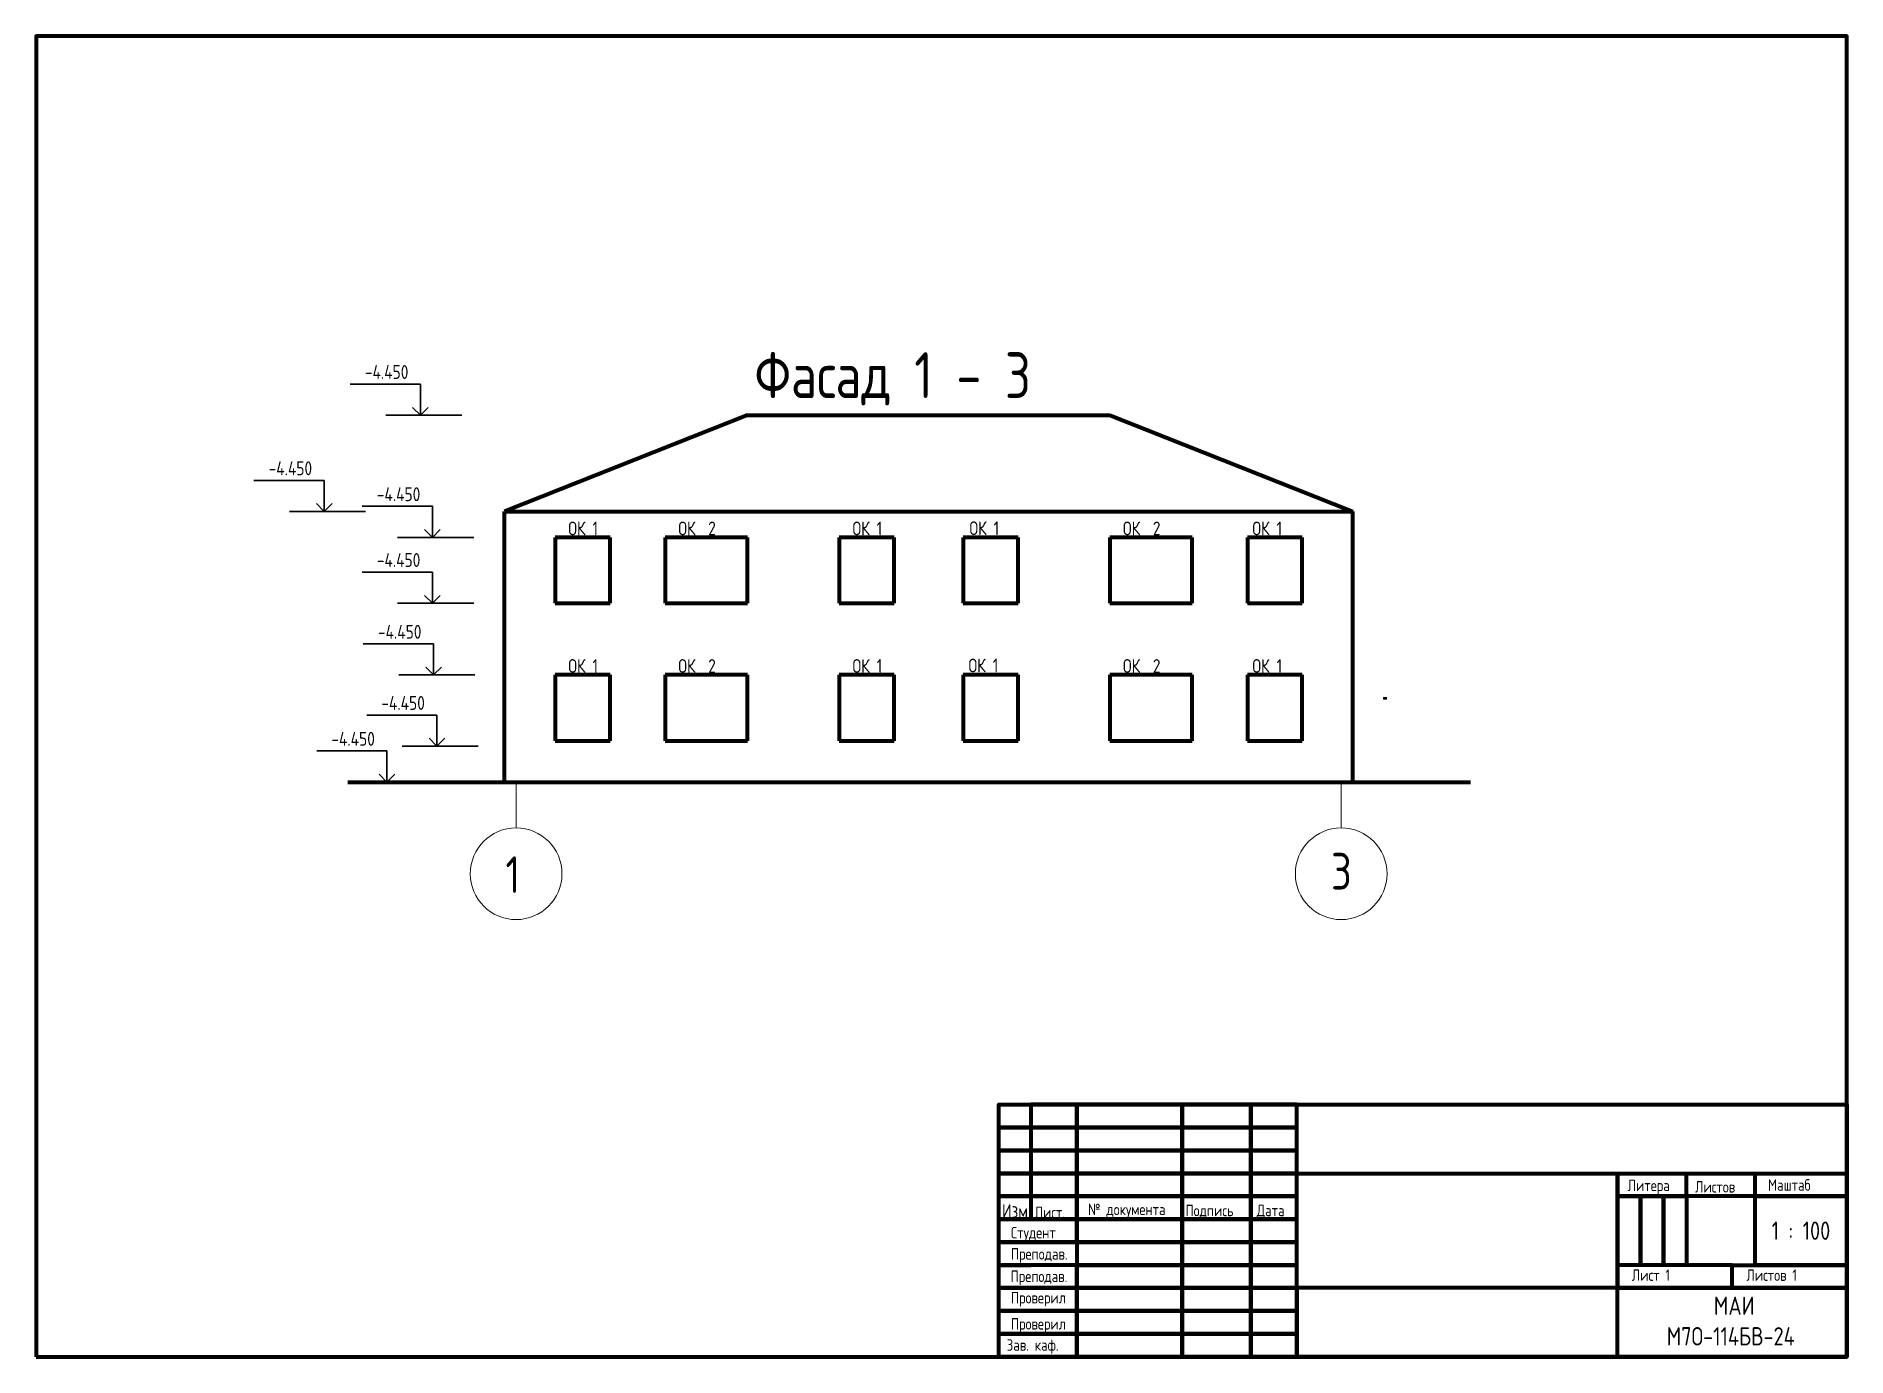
# Paper-space layout 'Фасад' of a CAD drawing. Header units: millimetres. Extents: x 12 to 408, y -15 to 273.
# The model-space entities are those that its viewports show. They can reach past a viewport. Long polylines and large blocks are cut down to what shows.
import ezdxf

# ---------------------------------------------------------------- set-up
doc = ezdxf.new("R2010")
doc.units = ezdxf.units.MM
doc.layers.add('AM_VIEWS', color=1, linetype='Continuous', lineweight=25, plot=False)
for name, color, linetype, lineweight in [('Основная', 5, 'Continuous', 80), ('Основная(схема)', 5, 'Continuous', 70), ('Основной', 5, 'Continuous', 80), ('Размеры', 3, 'Continuous', 30), ('Текст', 102, 'Continuous', 20), ('Тонкая', 250, 'Continuous', 25), ('Тонкая(схема)', 3, 'Continuous', 20)]:
    doc.layers.add(name, color=color, linetype=linetype, lineweight=lineweight)
doc.styles.get("Standard").update_dxf_attribs({"font": 'arial.ttf'})
doc.styles.add('ГОСТ', font='GOST_A.TTF')
doc.styles.add('Схема', font='GOST_A.TTF')

msp = doc.modelspace()

# ---------------------------------------------------------------- linework, layer by layer
at = {"layer": 'Основная(схема)', "linetype": 'ByBlock'}
for p, q in [((-4205.8, 8016.5), (-9510.8, 5916.5)), ((-4205.8, 8016.5), (3694.2, 8016.5)), ((3694.2, 8016.5), (8999.2, 5916.5)), ((-9510.8, 5916.5), (8999.6, 5916.5)), ((-9510.8, 5716.5), (-9510.8, 5916.5)), ((-9510.8, 16.5), (-9510.8, 5716.5)), ((8999.2, 5716.5), (8999.2, 5916.5)), ((8999.2, 16.5), (8999.2, 5716.5)), ((-7205.8, 5351.5), (-8405.8, 5351.5)), ((-8405.8, 5351.5), (-8405.8, 3916.5)), ((-7205.8, 3916.5), (-7205.8, 5351.5)), ((-4205.8, 5351.5), (-6005.8, 5351.5)), ((-6005.8, 5351.5), (-6005.8, 3916.5)), ((-4205.8, 3916.5), (-4205.8, 5351.5)), ((-1005.8, 5351.5), (-2205.8, 5351.5)), ((-2205.8, 5351.5), (-2205.8, 3916.5)), ((-1005.8, 3916.5), (-1005.8, 5351.5)), ((1694.2, 5351.5), (494.2, 5351.5)), ((494.2, 5351.5), (494.2, 3916.5)), ((1694.2, 3916.5), (1694.2, 5351.5)), ((5494.2, 5351.5), (3694.2, 5351.5)), ((3694.2, 5351.5), (3694.2, 3916.5)), ((5494.2, 3916.5), (5494.2, 5351.5)), ((7894.2, 5351.5), (6696.7, 5351.5)), ((6696.7, 5351.5), (6696.7, 3916.5)), ((7894.2, 3916.5), (7894.2, 5351.5)), ((-8405.8, 3916.5), (-7205.8, 3916.5)), ((-6005.8, 3916.5), (-4205.8, 3916.5)), ((-2205.8, 3916.5), (-1005.8, 3916.5)), ((494.2, 3916.5), (1694.2, 3916.5)), ((3694.2, 3916.5), (5494.2, 3916.5)), ((6696.7, 3916.5), (7894.2, 3916.5)), ((-7205.8, 2351.5), (-8405.8, 2351.5)), ((-8405.8, 2351.5), (-8405.8, 916.5)), ((-7205.8, 916.5), (-7205.8, 2351.5)), ((-4205.8, 2351.5), (-6005.8, 2351.5)), ((-6005.8, 2351.5), (-6005.8, 916.5)), ((-4205.8, 916.5), (-4205.8, 2351.5)), ((-1005.8, 2351.5), (-2205.8, 2351.5)), ((-2205.8, 2351.5), (-2205.8, 916.5)), ((-1005.8, 916.5), (-1005.8, 2351.5)), ((1694.2, 2351.5), (494.2, 2351.5)), ((494.2, 2351.5), (494.2, 916.5)), ((1694.2, 916.5), (1694.2, 2351.5)), ((5494.2, 2351.5), (3694.2, 2351.5)), ((3694.2, 2351.5), (3694.2, 916.5)), ((5494.2, 916.5), (5494.2, 2351.5)), ((7894.2, 2351.5), (6696.7, 2351.5)), ((6696.7, 2351.5), (6696.7, 916.5)), ((7894.2, 916.5), (7894.2, 2351.5)), ((9699.2, 1866.5), (9699.2, 1816.5)), ((-8405.8, 916.5), (-7205.8, 916.5)), ((-6005.8, 916.5), (-4205.8, 916.5)), ((-2205.8, 916.5), (-1005.8, 916.5)), ((494.2, 916.5), (1694.2, 916.5)), ((3694.2, 916.5), (5494.2, 916.5)), ((6696.7, 916.5), (7894.2, 916.5)), ((-12928.3, 16.5), (11561.8, 16.5))]:
    msp.add_line(p, q, dxfattribs=at)
at = {"layer": 'Размеры'}
for p, q in [((-12875.1, 8694.8), (-11342.3, 8694.8)), ((-11342.3, 8016.5), (-11342.3, 8694.8)), ((-12101.1, 8016.5), (-10440.6, 8016.5)), ((-11342.3, 8016.5), (-11513.5, 8187.7)), ((-11342.3, 8016.5), (-11171.1, 8187.7)), ((-14975.1, 6594.8), (-13442.3, 6594.8)), ((-13442.3, 5916.5), (-13442.3, 6594.8)), ((-13442.3, 5916.5), (-13613.5, 6087.7)), ((-13442.3, 5916.5), (-13271.1, 6087.7)), ((-12614.7, 6029.8), (-11081.9, 6029.8)), ((-11081.9, 5351.5), (-11081.9, 6029.8)), ((-14201.1, 5916.5), (-12540.6, 5916.5)), ((-11840.8, 5351.5), (-10180.2, 5351.5)), ((-11081.9, 5351.5), (-11253.1, 5522.7)), ((-11081.9, 5351.5), (-10910.7, 5522.7)), ((-12614.7, 4594.8), (-11081.9, 4594.8)), ((-11081.9, 3916.5), (-11081.9, 4594.8)), ((-11081.9, 3916.5), (-11253.1, 4087.7)), ((-11081.9, 3916.5), (-10910.7, 4087.7)), ((-11840.8, 3916.5), (-10180.2, 3916.5)), ((-12590.2, 3029.8), (-11057.4, 3029.8)), ((-11057.4, 2351.5), (-11057.4, 3029.8)), ((-11057.4, 2351.5), (-11228.6, 2522.7)), ((-11057.4, 2351.5), (-10886.2, 2522.7)), ((-11816.2, 2351.5), (-10155.7, 2351.5)), ((-12516, 1477.7), (-10983.2, 1477.7)), ((-10983.2, 799.4), (-10983.2, 1477.7)), ((-11742.1, 799.4), (-10081.5, 799.4)), ((-10983.2, 799.4), (-11154.4, 970.6)), ((-10983.2, 799.4), (-10812, 970.6)), ((-13606.8, 694.8), (-12074, 694.8)), ((-12074, 16.5), (-12074, 694.8)), ((-12074, 16.5), (-12245.2, 187.7)), ((-12074, 16.5), (-11902.8, 187.7))]:
    msp.add_line(p, q, dxfattribs=at)
at = {"layer": 'Текст', "linetype": 'ByBlock'}
for p, q in [((-9510.8, 3972.3), (-9510.8, 4834.2)), ((8999.2, 16.5), (8999.2, 878.4)), ((8999.2, 16.5), (9999.2, 16.5))]:
    msp.add_line(p, q, dxfattribs=at)
at = {"layer": 'Тонкая(схема)', "linetype": 'ByBlock'}
for p, q in [((-8405.8, 3916.5), (-7205.8, 3916.5)), ((-8405.8, 916.5), (-7205.8, 916.5)), ((-9255.8, -983.5), (-9255.8, 16.5)), ((8744.2, 16.5), (8744.2, -983.5))]:
    msp.add_line(p, q, dxfattribs=at)
for centre in [(-9255.8, -1983.5), (8744.2, -1983.5)]:
    msp.add_circle(centre, 1000, dxfattribs=at)

# ---------------------------------------------------------------- texts
at = {"layer": 'Размеры', "attachment_point": 1}
for s, width, gutter_width, heights, insert, char_height in [('{\\fGOST type A|b0|i0|c204|p34;-4\\fGOST type A|b0|i0|c0|p34;.450}', 1499.77, 1513.3, [0], (-12554.7, 9109.3), 302.651), ('{\\fGOST type A|b0|i0|c204|p34;Фасад 1 - 3}', 22285.458, 12.5, [0], (-4054.1, 9390), 1000), ('{\\fGOST type A|b0|i0|c204|p34;-4\\fGOST type A|b0|i0|c0|p34;.450}', 1499.77, 1513.3, [0], (-14654.7, 7009.3), 302.651), ('{\\fGOST type A|b0|i0|c204|p34;-4\\fGOST type A|b0|i0|c0|p34;.450}', 1499.77, 1513.3, [0], (-12294.4, 6444.3), 302.651), ('{\\fGOST type A|b0|i0|c204|p34;\\C256;\\c0;ОК 1}', 641.008, 12.5, [319.9], (-8117.5, 5697.1), 300), ('{\\fGOST type A|b0|i0|c204|p34;\\C256;\\c0;ОК 1}', 641.008, 12.5, [319.9], (-1917.5, 5697.1), 300), ('{\\fGOST type A|b0|i0|c204|p34;\\C256;\\c0;ОК 1}', 641.008, 12.5, [319.9], (6806.9, 5697.1), 300), ('{\\fGOST type A|b0|i0|c204|p34;-4\\fGOST type A|b0|i0|c0|p34;.450}', 1499.77, 1513.3, [0], (-12294.4, 5009.3), 302.651), ('{\\fGOST type A|b0|i0|c204|p34;-4\\fGOST type A|b0|i0|c0|p34;.450}', 1499.77, 1513.3, [0], (-12269.8, 3444.3), 302.651), ('{\\fGOST type A|b0|i0|c204|p34;\\C256;\\c0;ОК 1}', 641.008, 12.5, [319.9], (-8117.5, 2697.1), 300), ('{\\fGOST type A|b0|i0|c204|p34;\\C256;\\c0;ОК 1}', 641.008, 12.5, [319.9], (-1917.5, 2697.1), 300), ('{\\fGOST type A|b0|i0|c204|p34;\\C256;\\c0;ОК 1}', 641.008, 12.5, [319.9], (613.7, 2707.7), 300), ('{\\fGOST type A|b0|i0|c204|p34;-4\\fGOST type A|b0|i0|c0|p34;.450}', 1499.77, 1513.3, [0], (-12195.7, 1892.2), 302.651), ('{\\fGOST type A|b0|i0|c204|p34;-4\\fGOST type A|b0|i0|c0|p34;.450}', 1499.77, 1513.3, [0], (-13286.4, 1109.3), 302.651)]:
    msp.add_mtext_dynamic_manual_height_columns(s, width=width, gutter_width=gutter_width, heights=heights, dxfattribs=dict(at, insert=insert, char_height=char_height))
at = {"layer": 'Размеры'}
note = msp.add_mtext_dynamic_manual_height_columns('{\\fGOST type A|b0|i0|c204|p34;\\C256;\\c0;ОК }', width=641.008, gutter_width=12.5, heights=[319.9, 0], dxfattribs=dict(at, insert=(-5717.5, 5697.1), char_height=300, attachment_point=1))
for column, words in zip(note.columns.linked_columns, ['{\\fGOST type A|b0|i0|c204|p34;\\C256;\\c0;2}']):
    column.text = words
note = msp.add_mtext_dynamic_manual_height_columns('{\\fGOST type A|b0|i0|c204|p34;\\C256;\\c0;ОК 1\\P}', width=641.008, gutter_width=12.5, heights=[319.9, 0], dxfattribs=dict(at, insert=(633.3, 5701.7), char_height=300, attachment_point=1))
note = msp.add_mtext_dynamic_manual_height_columns('{\\fGOST type A|b0|i0|c204|p34;\\C256;\\c0;ОК }', width=641.008, gutter_width=12.5, heights=[319.9, 0], dxfattribs=dict(at, insert=(3982.5, 5697.1), char_height=300, attachment_point=1))
for column, words in zip(note.columns.linked_columns, ['{\\fGOST type A|b0|i0|c204|p34;\\C256;\\c0;2}']):
    column.text = words
note = msp.add_mtext_dynamic_manual_height_columns('{\\fGOST type A|b0|i0|c204|p34;\\C256;\\c0;ОК }', width=641.008, gutter_width=12.5, heights=[319.9, 0], dxfattribs=dict(at, insert=(-5717.5, 2697.1), char_height=300, attachment_point=1))
for column, words in zip(note.columns.linked_columns, ['{\\fGOST type A|b0|i0|c204|p34;\\C256;\\c0;2}']):
    column.text = words
note = msp.add_mtext_dynamic_manual_height_columns('{\\fGOST type A|b0|i0|c204|p34;\\C256;\\c0;ОК }', width=641.008, gutter_width=12.5, heights=[319.9, 0], dxfattribs=dict(at, insert=(3982.5, 2697.1), char_height=300, attachment_point=1))
for column, words in zip(note.columns.linked_columns, ['{\\fGOST type A|b0|i0|c204|p34;\\C256;\\c0;2}']):
    column.text = words
note = msp.add_mtext_dynamic_manual_height_columns('{\\fGOST type A|b0|i0|c204|p34;\\C256;\\c0;ОК 1\\P}', width=641.008, gutter_width=12.5, heights=[319.9, 0], dxfattribs=dict(at, insert=(6806.9, 2697.1), char_height=300, attachment_point=1))
at = {"layer": 'Тонкая', "color": 3, "linetype": 'ByBlock', "style": 'Схема'}
for s, p in [('3', (8521, -2330.3)), ('1', (-9488.6, -2404.5))]:
    msp.add_text(s, height=800, dxfattribs=at).set_placement(p)

psp = doc.layouts.new('Фасад')

# ---------------------------------------------------------------- linework, layer by layer
at = {"layer": 'Основная'}
psp.add_lwpolyline([(12.5, -15), (407.5, -15), (407.5, 273), (12.5, 273)], close=True, dxfattribs=at)
at = {"layer": 'Основной'}
for p, q in [((372.5, 20), (372.5, 25)), ((387.5, 5), (387.5, 25))]:
    psp.add_line(p, q, dxfattribs=at)
for points in [[(407.5, -15), (222.5, -15), (222.5, 40), (407.5, 40)], [(222.5, 40), (229.5, 40), (229.5, 35), (222.5, 35)], [(229.5, 35), (239.5, 35), (239.5, 40), (229.5, 40)], [(239.5, 35), (262.5, 35), (262.5, 40), (239.5, 40)], [(262.5, 35), (277.5, 35), (277.5, 40), (262.5, 40)], [(277.5, 35), (287.5, 35), (287.5, 40), (277.5, 40)], [(222.5, 35), (229.5, 35), (229.5, 30), (222.5, 30)], [(229.5, 30), (239.5, 30), (239.5, 35), (229.5, 35)], [(239.5, 30), (262.5, 30), (262.5, 35), (239.5, 35)], [(262.5, 30), (277.5, 30), (277.5, 35), (262.5, 35)], [(277.5, 30), (287.5, 30), (287.5, 35), (277.5, 35)], [(222.5, 30), (229.5, 30), (229.5, 25), (222.5, 25)], [(229.5, 25), (239.5, 25), (239.5, 30), (229.5, 30)], [(239.5, 25), (262.5, 25), (262.5, 30), (239.5, 30)], [(262.5, 25), (277.5, 25), (277.5, 30), (262.5, 30)], [(277.5, 25), (287.5, 25), (287.5, 30), (277.5, 30)], [(222.5, 25), (229.5, 25), (229.5, 20), (222.5, 20)], [(229.5, 20), (239.5, 20), (239.5, 25), (229.5, 25)], [(239.5, 20), (262.5, 20), (262.5, 25), (239.5, 25)], [(262.5, 20), (277.5, 20), (277.5, 25), (262.5, 25)], [(277.5, 20), (287.5, 20), (287.5, 25), (277.5, 25)], [(357.5, 0), (287.5, 0), (287.5, 25), (357.5, 25)], [(407.5, 0), (357.5, 0), (357.5, 25), (407.5, 25)], [(357.5, 25), (407.5, 25), (407.5, 20), (357.5, 20)], [(222.5, 20), (229.5, 20), (229.5, 15), (222.5, 15)], [(229.5, 15), (239.5, 15), (239.5, 20), (229.5, 20)], [(239.5, 15), (262.5, 15), (262.5, 20), (239.5, 20)], [(262.5, 15), (277.5, 15), (277.5, 20), (262.5, 20)], [(277.5, 15), (287.5, 15), (287.5, 20), (277.5, 20)], [(357.5, 20), (362.5, 20), (362.5, 5), (357.5, 5)], [(362.5, 20), (367.5, 20), (367.5, 5), (362.5, 5)], [(367.5, 20), (372.5, 20), (372.5, 5), (367.5, 5)], [(407.5, 5), (387.5, 5), (387.5, 20), (407.5, 20)], [(239.5, 10), (262.5, 10), (262.5, 15), (239.5, 15)], [(262.5, 10), (277.5, 10), (277.5, 15), (262.5, 15)], [(277.5, 10), (287.5, 10), (287.5, 15), (277.5, 15)], [(239.5, 5), (262.5, 5), (262.5, 10), (239.5, 10)], [(262.5, 5), (277.5, 5), (277.5, 10), (262.5, 10)], [(277.5, 5), (287.5, 5), (287.5, 10), (277.5, 10)], [(239.5, 0), (262.5, 0), (262.5, 5), (239.5, 5)], [(262.5, 0), (277.5, 0), (277.5, 5), (262.5, 5)], [(277.5, 0), (287.5, 0), (287.5, 5), (277.5, 5)], [(357.5, 0), (382.5, 0), (382.5, 5), (357.5, 5)], [(382.5, 5), (407.5, 5), (407.5, 0), (382.5, 0)], [(239.5, -5), (262.5, -5), (262.5, 0), (239.5, 0)], [(262.5, -5), (277.5, -5), (277.5, 0), (262.5, 0)], [(277.5, -5), (287.5, -5), (287.5, 0), (277.5, 0)], [(287.5, -15), (357.5, -15), (357.5, 0), (287.5, 0)], [(357.5, 0), (407.5, 0), (407.5, -15), (357.5, -15)], [(239.5, -10), (262.5, -10), (262.5, -5), (239.5, -5)], [(262.5, -10), (277.5, -10), (277.5, -5), (262.5, -5)], [(277.5, -10), (287.5, -10), (287.5, -5), (277.5, -5)], [(239.5, -15), (262.5, -15), (262.5, -10), (239.5, -10)], [(262.5, -15), (277.5, -15), (277.5, -10), (262.5, -10)], [(277.5, -15), (287.5, -15), (287.5, -10), (277.5, -10)]]:
    psp.add_lwpolyline(points, close=True, dxfattribs=at)
for points in [[(229.5, 10), (222.5, 10), (222.5, 15), (229.5, 15)], [(229.5, 10), (239.5, 10), (239.5, 15), (229.5, 15)], [(229.5, 5), (222.5, 5), (222.5, 10), (229.5, 10)], [(239.5, 10), (229.5, 10)], [(229.5, 0), (222.5, 0), (222.5, 5), (229.5, 5)], [(229.5, 0), (239.5, 0), (239.5, 5), (229.5, 5)], [(229.5, -5), (222.5, -5), (222.5, 0), (229.5, 0)], [(229.5, -5), (239.5, -5), (239.5, 0), (229.5, 0)], [(229.5, -10), (222.5, -10), (222.5, -5), (229.5, -5)], [(229.5, -10), (239.5, -10), (239.5, -5), (229.5, -5)], [(229.5, -15), (222.5, -15), (222.5, -10), (229.5, -10)], [(229.5, -15), (239.5, -15), (239.5, -10), (229.5, -10)]]:
    psp.add_lwpolyline(points, dxfattribs=at)

# ---------------------------------------------------------------- texts
at = {"layer": 'Текст', "style": 'ГОСТ'}
for s, width, heights, insert, char_height, attachment_point in [('Маштаб', 30, [0], (390.31, 23.72), 2.5, 1), ('Литера', 15, [0], (359.68, 23.62), 2.5, 1), ('Листов', 15, [0], (374.39, 23.31), 2.5, 1), ('Изм.', 4.2453, [0], (223.18, 18.28), 3, 1), ('№ документа', 22.3124, [0], (241.97, 18.39), 2.5, 1), ('Студент', 17, [0], (225.15, 13.31), 2.5, 1), ('1 : 100', 20, [0], (397.5, 12.5), 4, 5), ('Преподав.', 17, [0], (225.14, 8.68), 2.5, 1), ('Лист 1', 25, [0], (360.6, 4.05), 2.5, 1), ('Листов 1', 25, [0], (385.6, 4.05), 2.5, 1), ('Преподав.', 17, [0], (225.09, 3.8), 2.5, 1), ('Проверил', 14.3469, [0], (225.15, -0.87), 2.5, 1), ('\\pi20.99571;МАИ\\P\\pi10.70264;М7О-114БВ-24', 50, [0], (357.5, -1.87), 4, 1), ('Проверил', 14.3469, [0], (225.15, -6.57), 2.5, 1), ('Зав. каф.', 13.0245, [7.58], (224.23, -11.18), 2.5, 1)]:
    psp.add_mtext_dynamic_manual_height_columns(s, width=width, gutter_width=12.5, heights=heights, dxfattribs=dict(at, insert=insert, char_height=char_height, attachment_point=attachment_point))
at = {"layer": 'Текст', "insert": (230.31, 17.74), "char_height": 2.5, "width": 6.2563, "attachment_point": 1, "style": 'ГОСТ'}
psp.add_mtext('Лист.', dxfattribs=at)
at = {"layer": 'Текст', "char_height": 2.5, "attachment_point": 1, "style": 'ГОСТ'}
for s, insert in [('Подпись', (263.23, 18.15)), ('Дата', (278.79, 18.16))]:
    psp.add_mtext(s, dxfattribs=dict(at, insert=insert))

# ---------------------------------------------------------------- viewports
at = {"layer": 'AM_VIEWS'}
psp.add_viewport(center=(210, 129), size=(395, 288), view_center_point=(24.46, 1881.64), view_height=28800, dxfattribs=at)

doc.saveas('drawing.dxf')
